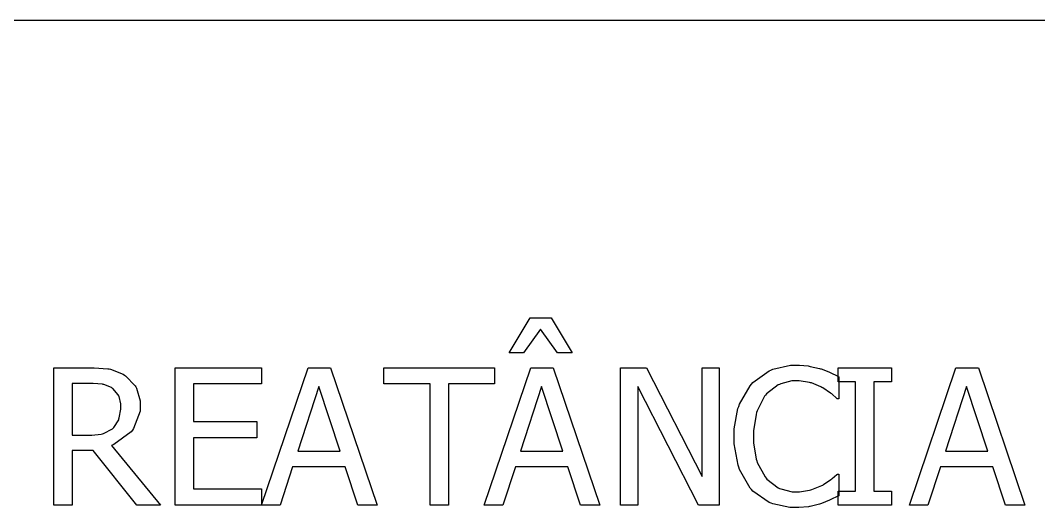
# Model space of a CAD drawing. Header units: millimetres. Extents: x 1974 to 2560, y 1429 to 1567.
# Drawn here: x 2488.165 to 2489.414, y 1517.628 to 1518.227 of the extents above; entities that cross this region are included whole.
import ezdxf

# ---------------------------------------------------------------- set-up
doc = ezdxf.new("R2010")
doc.units = ezdxf.units.MM
doc.layers.add('TEXTO', color=4, linetype='Continuous')

msp = doc.modelspace()

# ---------------------------------------------------------------- linework, layer by layer
at = {"layer": 'TEXTO', "color": 0}
for p, q in [((2507.7976, 1518.2266), (2478.9131, 1518.2266)), ((2488.7645, 1517.8182), (2488.7903, 1517.8612)), ((2488.7903, 1517.8612), (2488.8161, 1517.8612)), ((2488.8161, 1517.8612), (2488.8419, 1517.8182)), ((2488.8161, 1517.8612), (2488.8161, 1517.8612)), ((2488.8029, 1517.8472), (2488.7821, 1517.8182)), ((2488.8238, 1517.8182), (2488.8029, 1517.8472)), ((2488.7821, 1517.8182), (2488.7645, 1517.8182)), ((2488.8419, 1517.8182), (2488.8238, 1517.8182)), ((2488.206, 1517.631), (2488.206, 1517.7999)), ((2488.206, 1517.7999), (2488.2495, 1517.7999)), ((2488.2495, 1517.7999), (2488.2556, 1517.7999)), ((2488.2556, 1517.7999), (2488.2722, 1517.7986)), ((2488.2722, 1517.7986), (2488.2739, 1517.7983)), ((2488.2739, 1517.7983), (2488.2756, 1517.7981)), ((2488.2756, 1517.7981), (2488.291, 1517.7919)), ((2488.355, 1517.631), (2488.355, 1517.7999)), ((2488.355, 1517.7999), (2488.4606, 1517.7999)), ((2488.4606, 1517.7999), (2488.4606, 1517.78)), ((2488.4609, 1517.631), (2488.5179, 1517.7999)), ((2488.5179, 1517.7999), (2488.5456, 1517.7999)), ((2488.5456, 1517.7999), (2488.6026, 1517.631)), ((2488.6109, 1517.78), (2488.6109, 1517.7999)), ((2488.6109, 1517.7999), (2488.7468, 1517.7999)), ((2488.7341, 1517.631), (2488.7911, 1517.7999)), ((2488.7468, 1517.7999), (2488.7468, 1517.78)), ((2488.7911, 1517.7999), (2488.8188, 1517.7999)), ((2488.8188, 1517.7999), (2488.8758, 1517.631)), ((2488.9014, 1517.631), (2488.9014, 1517.7999)), ((2488.9014, 1517.7999), (2488.9333, 1517.7999)), ((2488.9333, 1517.7999), (2489.0012, 1517.6662)), ((2489.0012, 1517.6662), (2489.0012, 1517.7999)), ((2489.0012, 1517.7999), (2489.0221, 1517.7999)), ((2489.0221, 1517.7999), (2489.0221, 1517.631)), ((2489.0221, 1517.7999), (2489.0221, 1517.7999)), ((2489.0636, 1517.7816), (2489.0835, 1517.7961)), ((2489.0835, 1517.7961), (2489.0858, 1517.797)), ((2489.0858, 1517.797), (2489.088, 1517.7981)), ((2489.088, 1517.7981), (2489.1096, 1517.803)), ((2489.1096, 1517.803), (2489.1168, 1517.803)), ((2489.1168, 1517.803), (2489.1208, 1517.803)), ((2489.1208, 1517.803), (2489.1315, 1517.802)), ((2489.1315, 1517.802), (2489.1327, 1517.8017)), ((2489.1327, 1517.8017), (2489.1339, 1517.8015)), ((2489.1339, 1517.8015), (2489.1455, 1517.7989)), ((2489.1455, 1517.7989), (2489.1465, 1517.7985)), ((2489.1465, 1517.7985), (2489.1474, 1517.7983)), ((2489.1474, 1517.7983), (2489.1568, 1517.7948)), ((2489.1568, 1517.7948), (2489.1577, 1517.7943)), ((2489.1577, 1517.7943), (2489.1586, 1517.7939)), ((2489.1586, 1517.7939), (2489.168, 1517.7893)), ((2489.1681, 1517.7827), (2489.1681, 1517.7999)), ((2489.1681, 1517.7999), (2489.2336, 1517.7999)), ((2489.2336, 1517.7999), (2489.2336, 1517.7827)), ((2489.2557, 1517.631), (2489.3126, 1517.7999)), ((2489.3126, 1517.7999), (2489.3404, 1517.7999)), ((2489.3404, 1517.7999), (2489.3973, 1517.631)), ((2488.2507, 1517.7806), (2488.2285, 1517.7806)), ((2488.2285, 1517.7806), (2488.2285, 1517.7169)), ((2488.2544, 1517.7806), (2488.2507, 1517.7806)), ((2488.2655, 1517.7796), (2488.2544, 1517.7806)), ((2488.291, 1517.7919), (2488.2927, 1517.7909)), ((2488.2927, 1517.7909), (2488.2941, 1517.7901)), ((2488.2941, 1517.7901), (2488.3057, 1517.7778)), ((2488.4606, 1517.78), (2488.3775, 1517.78)), ((2488.3775, 1517.78), (2488.3775, 1517.7337)), ((2488.6677, 1517.78), (2488.6109, 1517.78)), ((2488.6677, 1517.631), (2488.6677, 1517.78)), ((2488.7468, 1517.78), (2488.6902, 1517.78)), ((2488.6902, 1517.78), (2488.6902, 1517.631)), ((2489.0619, 1517.7797), (2489.0636, 1517.7816)), ((2489.0978, 1517.7802), (2489.0962, 1517.7794)), ((2489.1114, 1517.7838), (2489.0978, 1517.7802)), ((2489.1166, 1517.7838), (2489.1114, 1517.7838)), ((2489.1206, 1517.7838), (2489.1166, 1517.7838)), ((2489.1329, 1517.7819), (2489.1206, 1517.7838)), ((2489.1342, 1517.7815), (2489.1329, 1517.7819)), ((2489.1354, 1517.7811), (2489.1342, 1517.7815)), ((2489.1471, 1517.7764), (2489.1354, 1517.7811)), ((2489.168, 1517.7893), (2489.1689, 1517.7887)), ((2489.1897, 1517.7827), (2489.1681, 1517.7827)), ((2489.1689, 1517.7887), (2489.1689, 1517.7615)), ((2489.1897, 1517.6482), (2489.1897, 1517.7827)), ((2489.2336, 1517.7827), (2489.2121, 1517.7827)), ((2489.2121, 1517.7827), (2489.2121, 1517.6482)), ((2488.2665, 1517.7793), (2488.2655, 1517.7796)), ((2488.2675, 1517.7791), (2488.2665, 1517.7793)), ((2488.2768, 1517.7754), (2488.2675, 1517.7791)), ((2488.2776, 1517.7748), (2488.2768, 1517.7754)), ((2488.2784, 1517.7742), (2488.2776, 1517.7748)), ((2488.2851, 1517.7665), (2488.2784, 1517.7742)), ((2488.3057, 1517.7778), (2488.3066, 1517.7763)), ((2488.3066, 1517.7763), (2488.3074, 1517.7748)), ((2488.3074, 1517.7748), (2488.3117, 1517.7593)), ((2488.5312, 1517.777), (2488.5052, 1517.6973)), ((2488.5573, 1517.6973), (2488.5312, 1517.777)), ((2488.8044, 1517.777), (2488.7784, 1517.6973)), ((2488.8304, 1517.6973), (2488.8044, 1517.777)), ((2488.997, 1517.631), (2488.9223, 1517.7767)), ((2488.9223, 1517.7767), (2488.9223, 1517.631)), ((2489.0471, 1517.7549), (2489.0602, 1517.7777)), ((2489.0602, 1517.7777), (2489.0619, 1517.7797)), ((2489.0804, 1517.7678), (2489.0792, 1517.7663)), ((2489.0945, 1517.7787), (2489.0804, 1517.7678)), ((2489.0962, 1517.7794), (2489.0945, 1517.7787)), ((2489.1482, 1517.7757), (2489.1471, 1517.7764)), ((2489.1493, 1517.7751), (2489.1482, 1517.7757)), ((2489.1588, 1517.7688), (2489.1493, 1517.7751)), ((2489.1596, 1517.7681), (2489.1588, 1517.7688)), ((2489.1603, 1517.7676), (2489.1596, 1517.7681)), ((2489.1666, 1517.762), (2489.1603, 1517.7676)), ((2489.3259, 1517.777), (2489.2999, 1517.6973)), ((2489.352, 1517.6973), (2489.3259, 1517.777)), ((2488.2856, 1517.7655), (2488.2851, 1517.7665)), ((2488.286, 1517.7646), (2488.2856, 1517.7655)), ((2488.2882, 1517.7557), (2488.286, 1517.7646)), ((2488.2882, 1517.7524), (2488.2882, 1517.7557)), ((2488.3117, 1517.7593), (2488.3117, 1517.7541)), ((2489.0462, 1517.7522), (2489.0471, 1517.7549)), ((2489.078, 1517.7649), (2489.0688, 1517.7469)), ((2489.0792, 1517.7663), (2489.078, 1517.7649)), ((2489.1672, 1517.7615), (2489.1666, 1517.762)), ((2489.1689, 1517.7615), (2489.1672, 1517.7615)), ((2488.2863, 1517.7382), (2488.2882, 1517.7489)), ((2488.2882, 1517.7489), (2488.2882, 1517.7524)), ((2488.2882, 1517.7524), (2488.2882, 1517.7524)), ((2488.3117, 1517.7463), (2488.3039, 1517.7252)), ((2488.3117, 1517.7541), (2488.3117, 1517.7463)), ((2489.0408, 1517.7246), (2489.0452, 1517.7496)), ((2489.0452, 1517.7496), (2489.0462, 1517.7522)), ((2489.0675, 1517.7425), (2489.0642, 1517.7222)), ((2489.0681, 1517.7447), (2489.0675, 1517.7425)), ((2489.0688, 1517.7469), (2489.0681, 1517.7447)), ((2488.2795, 1517.7264), (2488.2856, 1517.7359)), ((2488.2856, 1517.7359), (2488.2859, 1517.737)), ((2488.2859, 1517.737), (2488.2863, 1517.7382)), ((2488.3775, 1517.7337), (2488.4549, 1517.7337)), ((2488.4549, 1517.7337), (2488.4549, 1517.7137)), ((2488.2525, 1517.7169), (2488.2642, 1517.7183)), ((2488.2642, 1517.7183), (2488.2656, 1517.7186)), ((2488.2656, 1517.7186), (2488.2668, 1517.7189)), ((2488.2668, 1517.7189), (2488.2778, 1517.7248)), ((2488.2778, 1517.7248), (2488.2787, 1517.7256)), ((2488.2787, 1517.7256), (2488.2795, 1517.7264)), ((2488.3007, 1517.721), (2488.2794, 1517.7056)), ((2488.3023, 1517.723), (2488.3007, 1517.721)), ((2488.3039, 1517.7252), (2488.3023, 1517.723)), ((2489.0408, 1517.7153), (2489.0408, 1517.7246)), ((2489.0642, 1517.7222), (2489.0642, 1517.7153)), ((2488.2285, 1517.7169), (2488.2482, 1517.7169)), ((2488.2482, 1517.7169), (2488.2525, 1517.7169)), ((2488.2794, 1517.7056), (2488.2767, 1517.7045)), ((2488.4549, 1517.7137), (2488.3775, 1517.7137)), ((2488.3775, 1517.7137), (2488.3775, 1517.651)), ((2489.0408, 1517.7065), (2489.0408, 1517.7153)), ((2489.0454, 1517.6803), (2489.0408, 1517.7065)), ((2489.0642, 1517.7153), (2489.0642, 1517.7078)), ((2489.0642, 1517.7078), (2489.0676, 1517.6875)), ((2488.2541, 1517.6982), (2488.2285, 1517.6982)), ((2488.2285, 1517.6982), (2488.2285, 1517.631)), ((2488.3077, 1517.631), (2488.2541, 1517.6982)), ((2488.2767, 1517.7045), (2488.3369, 1517.631)), ((2488.2767, 1517.7045), (2488.2767, 1517.7045)), ((2488.5052, 1517.6973), (2488.5573, 1517.6973)), ((2488.5052, 1517.6973), (2488.5052, 1517.6973)), ((2488.7784, 1517.6973), (2488.8304, 1517.6973)), ((2488.7784, 1517.6973), (2488.7784, 1517.6973)), ((2489.2999, 1517.6973), (2489.352, 1517.6973)), ((2489.2999, 1517.6973), (2489.2999, 1517.6973)), ((2489.0463, 1517.6775), (2489.0454, 1517.6803)), ((2489.0676, 1517.6875), (2489.0683, 1517.6854)), ((2489.0683, 1517.6854), (2489.069, 1517.6833)), ((2489.069, 1517.6833), (2489.0785, 1517.6657)), ((2488.4989, 1517.6782), (2488.4837, 1517.631)), ((2488.5635, 1517.6782), (2488.4989, 1517.6782)), ((2488.5788, 1517.631), (2488.5635, 1517.6782)), ((2488.7722, 1517.6782), (2488.7568, 1517.631)), ((2488.8366, 1517.6782), (2488.7722, 1517.6782)), ((2488.852, 1517.631), (2488.8366, 1517.6782)), ((2489.0472, 1517.6748), (2489.0463, 1517.6775)), ((2489.0603, 1517.6519), (2489.0472, 1517.6748)), ((2489.1608, 1517.6637), (2489.1668, 1517.6688)), ((2489.1668, 1517.6688), (2489.1673, 1517.6692)), ((2489.1673, 1517.6692), (2489.1689, 1517.6692)), ((2489.1689, 1517.6692), (2489.1689, 1517.6425)), ((2489.2937, 1517.6782), (2489.2784, 1517.631)), ((2489.3582, 1517.6782), (2489.2937, 1517.6782)), ((2489.3735, 1517.631), (2489.3582, 1517.6782)), ((2489.0785, 1517.6657), (2489.0798, 1517.6642)), ((2489.0798, 1517.6642), (2489.0809, 1517.6629)), ((2489.0809, 1517.6629), (2489.0947, 1517.6524)), ((2489.136, 1517.6502), (2489.1483, 1517.6551)), ((2489.1483, 1517.6551), (2489.1494, 1517.6557)), ((2489.1494, 1517.6557), (2489.1503, 1517.6563)), ((2489.1503, 1517.6563), (2489.1594, 1517.6624)), ((2489.1594, 1517.6624), (2489.1601, 1517.663)), ((2489.1601, 1517.663), (2489.1608, 1517.6637)), ((2488.3775, 1517.651), (2488.4606, 1517.651)), ((2488.4606, 1517.651), (2488.4606, 1517.631)), ((2489.0621, 1517.6501), (2489.0603, 1517.6519)), ((2489.0637, 1517.6482), (2489.0621, 1517.6501)), ((2489.0837, 1517.6345), (2489.0637, 1517.6482)), ((2489.0947, 1517.6524), (2489.0963, 1517.6516)), ((2489.0963, 1517.6516), (2489.098, 1517.651)), ((2489.098, 1517.651), (2489.1119, 1517.6474)), ((2489.1119, 1517.6474), (2489.1166, 1517.6474)), ((2489.1166, 1517.6474), (2489.121, 1517.6474)), ((2489.121, 1517.6474), (2489.1332, 1517.6493)), ((2489.1332, 1517.6493), (2489.1346, 1517.6497)), ((2489.1346, 1517.6497), (2489.136, 1517.6502)), ((2489.1689, 1517.6425), (2489.168, 1517.6421)), ((2489.1681, 1517.631), (2489.1681, 1517.6482)), ((2489.1681, 1517.6482), (2489.1897, 1517.6482)), ((2489.2121, 1517.6482), (2489.2336, 1517.6482)), ((2489.2336, 1517.6482), (2489.2336, 1517.631)), ((2489.2336, 1517.6482), (2489.2336, 1517.6482)), ((2488.2285, 1517.631), (2488.206, 1517.631)), ((2488.3369, 1517.631), (2488.3077, 1517.631)), ((2488.4606, 1517.631), (2488.355, 1517.631)), ((2488.4606, 1517.631), (2488.4606, 1517.631)), ((2488.4837, 1517.631), (2488.4609, 1517.631)), ((2488.4837, 1517.631), (2488.4837, 1517.631)), ((2488.6026, 1517.631), (2488.5788, 1517.631)), ((2488.6902, 1517.631), (2488.6677, 1517.631)), ((2488.6902, 1517.631), (2488.6902, 1517.631)), ((2488.7568, 1517.631), (2488.7341, 1517.631)), ((2488.7568, 1517.631), (2488.7568, 1517.631)), ((2488.8758, 1517.631), (2488.852, 1517.631)), ((2488.9223, 1517.631), (2488.9014, 1517.631)), ((2489.0221, 1517.631), (2488.997, 1517.631)), ((2489.086, 1517.6335), (2489.0837, 1517.6345)), ((2489.0883, 1517.6326), (2489.086, 1517.6335)), ((2489.1088, 1517.628), (2489.0883, 1517.6326)), ((2489.1453, 1517.6324), (2489.1338, 1517.6294)), ((2489.1465, 1517.6328), (2489.1453, 1517.6324)), ((2489.1477, 1517.6332), (2489.1465, 1517.6328)), ((2489.1576, 1517.6371), (2489.1477, 1517.6332)), ((2489.1584, 1517.6375), (2489.1576, 1517.6371)), ((2489.1592, 1517.6378), (2489.1584, 1517.6375)), ((2489.168, 1517.6421), (2489.1592, 1517.6378)), ((2489.2336, 1517.631), (2489.1681, 1517.631)), ((2489.2784, 1517.631), (2489.2557, 1517.631)), ((2489.2784, 1517.631), (2489.2784, 1517.631)), ((2489.3973, 1517.631), (2489.3735, 1517.631)), ((2489.1165, 1517.628), (2489.1088, 1517.628)), ((2489.1202, 1517.628), (2489.1165, 1517.628)), ((2489.1165, 1517.628), (2489.1165, 1517.628)), ((2489.1318, 1517.629), (2489.1202, 1517.628)), ((2489.1329, 1517.6292), (2489.1318, 1517.629)), ((2489.1338, 1517.6294), (2489.1329, 1517.6292))]:
    msp.add_line(p, q, dxfattribs=at)

doc.saveas('drawing.dxf')
